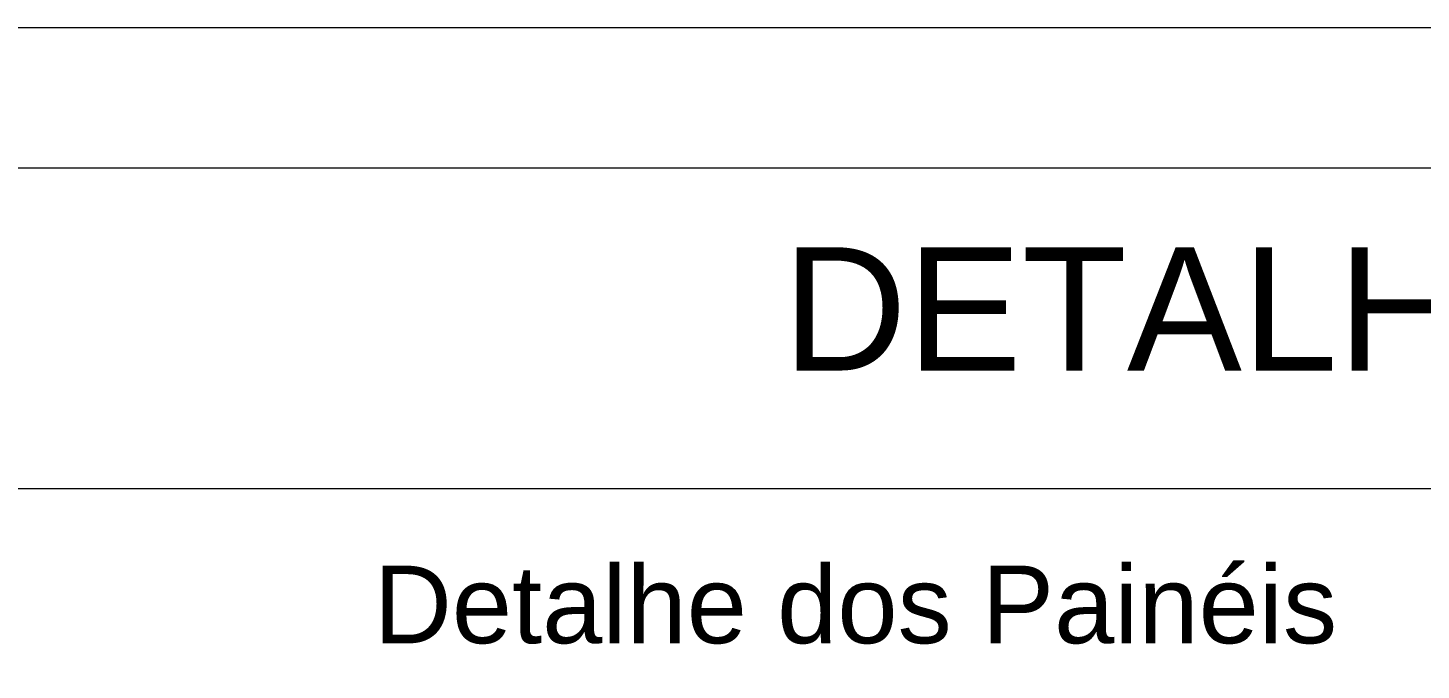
# Model space of a CAD drawing. Extents: x -20676 to 4767, y -817 to 14270.
# Drawn here: x -15757.7 to -15459.8, y 8445 to 8582.3 of the extents above; entities that cross this region are included whole.
import ezdxf
from ezdxf.enums import TextEntityAlignment as Align

# ---------------------------------------------------------------- set-up
doc = ezdxf.new("R2010")
doc.units = 0
doc.layers.get('0').update_dxf_attribs({"lineweight": 13})
doc.layers.add('IDENT INDICE', color=7, linetype='Continuous')
doc.styles.add('MB_C02', font='arial.ttf', dxfattribs={"height": 2})
doc.styles.add('MB_C03', font='arial.ttf', dxfattribs={"height": 2.5})
doc.styles.add('MB_C04', font='arial.ttf', dxfattribs={"height": 6})
doc.styles.add('RICARDO', font='arial.ttf', dxfattribs={"width": 0.8})

# ---------------------------------------------------------------- blocks, each defined once
blk = doc.blocks.new('A$Ceb89ac90')
at = {"color": 1}
for points in [[(0, 1199.94), (0, 149.94), (1485.02, 149.94), (1485.02, 1199.94)], [(70, 1169.94), (70, 179.94), (1455.02, 179.94), (1455.02, 1169.94)]]:
    blk.add_lwpolyline(points, close=True, dxfattribs=at)
at = {"color": 5}
for tag, p, height, style in [('REV_05', (1103.14, 338.08), 10.1, 'MB_C02'), ('DATA_REV_05', (1151.54, 337.91), 10.1, 'MB_C02'), ('INFO_REV_05', (1228.12, 337.91), 10.1, 'MB_C02'), ('CLIENTE', (449.73, 328.83), 12.63, 'MB_C03'), ('FASE', (924.57, 320.46), 10.1, 'MB_C02'), ('REV_04', (1103.14, 312.82), 10.1, 'MB_C02'), ('DATA_REV_04', (1151.54, 312.66), 10.1, 'MB_C02'), ('INFO_REV_04', (1228.12, 312.66), 10.1, 'MB_C02'), ('PROJETISTA', (767.99, 285.11), 10.1, 'MB_C02'), ('DATA', (924.57, 285.11), 10.1, 'MB_C02'), ('REV_03', (1103.14, 287.57), 10.1, 'MB_C02'), ('DATA_REV_03', (1151.54, 287.4), 10.1, 'MB_C02'), ('INFO_REV_03', (1228.12, 287.4), 10.1, 'MB_C02'), ('OBRA', (449.73, 273.34), 12.63, 'MB_C03'), ('REV_02', (1103.14, 262.31), 10.1, 'MB_C02'), ('DATA_REV_02', (1151.54, 262.15), 10.1, 'MB_C02'), ('INFO_REV_02', (1228.12, 262.15), 10.1, 'MB_C02'), ('ESC', (924.57, 251.76), 10.1, 'MB_C02'), ('COR', (1010.47, 251.76), 10.1, 'MB_C02'), ('REV_01', (1103.14, 237.06), 10.1, 'MB_C02'), ('DATA_REV_01', (1151.54, 236.89), 10.1, 'MB_C02'), ('INFO_REV_01', (1228.12, 236.89), 10.1, 'MB_C02'), ('PAVIMENTO', (449.73, 215.3), 12.63, 'MB_C03'), ('FL', (1018.09, 194.68), 30.31, 'MB_C04'), ('EMISSÃO_INICIAL', (1228.12, 211.64), 10.1, 'MB_C02'), ('REV_00', (1103.14, 211.8), 10.1, 'MB_C02'), ('DATA_REV_00', (1151.54, 211.64), 10.1, 'MB_C02'), ('REV', (944.1, 205.03), 12.63, 'MB_C03')]:
    blk.add_attdef(tag, p, '', height=height, dxfattribs=dict(at, style=style))
at = {"color": 6, "style": 'MB_C02'}
for tag, p in [('ENDEREÇO_CLIENTE', (449.73, 307.83)), ('ENDEREÇO_OBRA', (449.73, 252.69)), ('TIPO_DE_PROJETO', (449.73, 192.28))]:
    blk.add_attdef(tag, p, '', height=10.1, dxfattribs=at)

msp = doc.modelspace()

# ---------------------------------------------------------------- linework, layer by layer
at = {"color": 0}
msp.add_line((-15851.38, 8483.8), (-14466.38, 8483.8), dxfattribs=at)

# ---------------------------------------------------------------- block references
msp.add_blockref('A$Ceb89ac90', (-15921.4, 7382.32))

# ---------------------------------------------------------------- texts
at = {"layer": 'IDENT INDICE', "style": 'RICARDO'}
msp.add_text('DETALHES CONSIDERADOS PARA PRODUÇÃO', height=26.3578, dxfattribs=at).set_placement((-15596.37, 8509.01))
msp.add_text('Detalhe dos Painéis ', height=16.5788, dxfattribs=at).set_placement((-15577.58, 8459.47), align=Align.MIDDLE)

doc.saveas('drawing.dxf')
